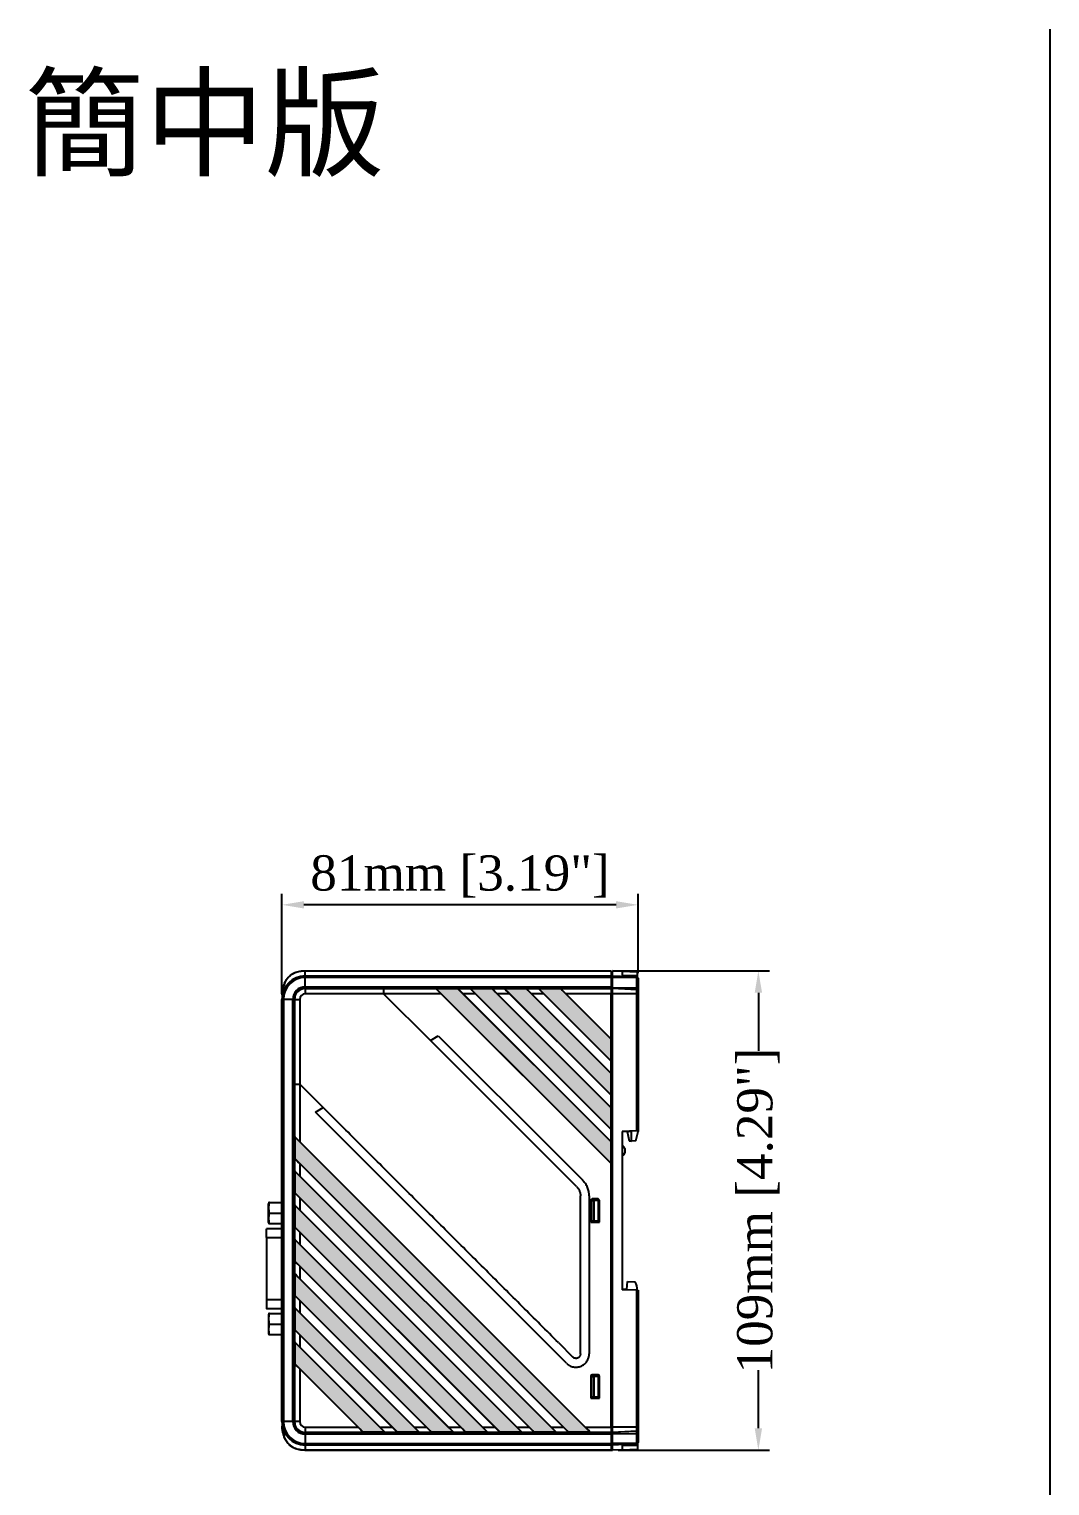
# Model space of a CAD drawing. Extents: x 322 to 1472, y 144 to 807.
# Drawn here: x 856.2 to 1088.1, y 475.6 to 806.8 of the extents above; entities that cross this region are included whole.
import ezdxf

# ---------------------------------------------------------------- set-up
doc = ezdxf.new("R2010")
doc.units = 0
doc.header["$LTSCALE"] = 2
doc.layers.get('0').update_dxf_attribs({"linetype": 'CONTINUOUS'})
doc.layers.get('DEFPOINTS').update_dxf_attribs({"linetype": 'CONTINUOUS'})
doc.layers.add('DIM', color=7, linetype='CONTINUOUS')
doc.styles.get("Standard").update_dxf_attribs({"font": 'TIMES.TTF'})
doc.dimstyles.new('ISO-25', dxfattribs={"dimscale": 2, "dimtxt": 4, "dimasz": 2.5, "dimexe": 1.25, "dimexo": 0.625, "dimtad": 0, "dimtxsty": 'STANDARD', "dimcen": 2.5, "dimazin": 3, "dimtfac": 1, "dimtmove": 0, "dimatfit": 3})

# ---------------------------------------------------------------- blocks, each defined once
blk = doc.blocks.new('*D148')
at = {"layer": 'DEFPOINTS', "color": 0}
for p in [(988.47, 592.74), (988.77, 483.73), (1021.9, 483.73)]:
    blk.add_point(p, dxfattribs=at)
at = {"layer": 'DIM', "color": 0}
for p, q in [((989.72, 592.74), (1024.4, 592.74)), ((1021.9, 587.74), (1021.9, 574.54)), ((1021.9, 488.73), (1021.9, 501.93)), ((990.02, 483.73), (1024.4, 483.73))]:
    blk.add_line(p, q, dxfattribs=at)
for points in [[(1022.74, 587.74), (1021.07, 587.74), (1021.9, 592.74)], [(1021.07, 488.73), (1022.74, 488.73), (1021.9, 483.73)]]:
    blk.add_solid(points, dxfattribs=at)
at = {"layer": 'DIM', "color": 0, "insert": (1021.9, 538.24), "char_height": 8, "attachment_point": 5, "rotation": 90}
blk.add_mtext('109mm [4.29"]', dxfattribs=at)
blk = doc.blocks.new('*D149')
at = {"color": 0}
for p, q in [((913.65, 587.49), (913.65, 610.23)), ((994.57, 592.21), (994.57, 610.23)), ((989.57, 607.73), (918.65, 607.73))]:
    blk.add_line(p, q, dxfattribs=at)
for points in [[(918.65, 608.56), (918.65, 606.9), (913.65, 607.73)], [(989.57, 606.9), (989.57, 608.56), (994.57, 607.73)]]:
    blk.add_solid(points, dxfattribs=at)
at = {"layer": 'DEFPOINTS', "color": 0}
for p in [(913.65, 607.73), (994.57, 590.96), (913.65, 586.24)]:
    blk.add_point(p, dxfattribs=at)
at = {"color": 0, "insert": (954.11, 614.16), "char_height": 8, "attachment_point": 5}
blk.add_mtext('81mm [3.19"]', dxfattribs=at)

msp = doc.modelspace()

# ---------------------------------------------------------------- hatches: boundary and pattern name
at = {"layer": 'DIM'}
for points in [[(953.65, 588.658), (948.701, 588.658), (988.468, 548.891), (988.468, 553.841)], [(988.468, 556.669), (988.468, 561.619), (961.428, 588.658), (956.479, 588.658)], [(988.468, 564.448), (988.468, 569.397), (969.206, 588.658), (964.257, 588.658)], [(988.468, 572.226), (988.468, 577.175), (976.985, 588.658), (972.035, 588.658)], [(916.552, 550.043), (978.768, 487.828), (983.718, 487.828), (916.552, 554.993)], [(916.552, 542.265), (970.99, 487.828), (975.939, 487.828), (916.552, 547.215)], [(916.552, 534.487), (963.211, 487.828), (968.161, 487.828), (916.552, 539.437)], [(916.552, 526.709), (955.433, 487.828), (960.383, 487.828), (916.552, 531.659)], [(916.552, 518.931), (947.655, 487.828), (952.605, 487.828), (916.552, 523.881)], [(916.552, 511.153), (939.877, 487.828), (944.827, 487.828), (916.552, 516.102)], [(916.552, 503.375), (932.099, 487.828), (937.049, 487.828), (916.552, 508.324)]]:
    msp.add_hatch(color=256, dxfattribs=at).paths.add_polyline_path(points, flags=0)

# ---------------------------------------------------------------- linework, layer by layer
msp.add_line((1088.128, 806.801), (1088.128, 144.491))
at = {"color": 7, "linetype": 'CONTINUOUS'}
for p, q in [((918.968, 592.743), (988.468, 592.743)), ((918.968, 591.561), (918.968, 592.687)), ((988.468, 592.687), (918.968, 592.687)), ((918.968, 591.561), (918.968, 591.199)), ((918.968, 591.561), (988.468, 591.561)), ((918.968, 589.089), (918.968, 591.199)), ((988.468, 591.199), (918.968, 591.199)), ((988.468, 592.687), (988.468, 591.561)), ((988.768, 592.239), (988.468, 592.234)), ((988.468, 591.561), (988.468, 591.199)), ((988.468, 591.199), (988.468, 589.089)), ((988.768, 591.057), (988.468, 591.052)), ((990.968, 592.618), (988.768, 592.734)), ((988.768, 592.678), (988.768, 592.734)), ((990.968, 592.595), (988.768, 592.678)), ((988.768, 591.552), (988.768, 592.678)), ((994.283, 591.263), (988.768, 591.552)), ((988.768, 591.19), (988.768, 591.552)), ((994.283, 591.11), (988.768, 591.19)), ((988.768, 588.872), (988.768, 591.19)), ((990.968, 592.639), (994.468, 592.517)), ((990.968, 592.618), (990.968, 592.639)), ((990.968, 592.618), (990.968, 592.595)), ((990.968, 592.595), (990.968, 591.437)), ((990.968, 591.639), (994.468, 591.639)), ((994.283, 588.792), (994.283, 591.11)), ((994.468, 591.639), (994.468, 592.517)), ((994.468, 591.182), (994.468, 591.639)), ((994.568, 590.963), (994.568, 588.71)), ((913.649, 586.243), (914.012, 586.243)), ((913.649, 490.243), (913.649, 586.243)), ((916.122, 586.243), (914.012, 586.243)), ((914.012, 586.243), (914.012, 490.243)), ((916.122, 586.243), (916.483, 586.243)), ((916.122, 490.243), (916.122, 586.243)), ((916.483, 586.243), (916.483, 490.243)), ((916.502, 586.243), (916.483, 586.243)), ((916.502, 566.978), (916.502, 586.243)), ((916.502, 586.243), (917.701, 586.243)), ((917.701, 586.243), (917.701, 566.978)), ((918.968, 589.089), (988.468, 589.089)), ((918.968, 589.089), (918.968, 588.727)), ((918.968, 588.709), (918.968, 588.727)), ((988.468, 588.727), (918.968, 588.727)), ((918.968, 588.709), (936.768, 588.709)), ((918.968, 588.709), (918.968, 587.51)), ((936.768, 587.51), (918.968, 587.51)), ((936.768, 588.709), (948.566, 588.709)), ((936.768, 588.709), (936.768, 587.51)), ((936.768, 587.51), (947.42, 576.858)), ((949.849, 587.51), (936.768, 587.51)), ((948.701, 588.658), (948.566, 588.709)), ((953.65, 588.658), (948.701, 588.658)), ((988.468, 548.891), (948.701, 588.658)), ((976.468, 560.891), (949.849, 587.51)), ((953.65, 588.658), (953.685, 588.709)), ((988.468, 553.841), (953.65, 588.658)), ((953.685, 588.709), (956.344, 588.709)), ((988.468, 553.841), (954.799, 587.51)), ((957.628, 587.51), (954.799, 587.51)), ((956.479, 588.658), (956.344, 588.709)), ((961.428, 588.658), (956.479, 588.658)), ((988.468, 556.669), (956.479, 588.658)), ((988.468, 556.669), (957.628, 587.51)), ((961.428, 588.658), (961.463, 588.709)), ((988.468, 561.619), (961.428, 588.658)), ((961.463, 588.709), (964.122, 588.709)), ((988.468, 561.619), (962.577, 587.51)), ((965.406, 587.51), (962.577, 587.51)), ((964.257, 588.658), (964.122, 588.709)), ((969.206, 588.658), (964.257, 588.658)), ((988.468, 564.448), (964.257, 588.658)), ((988.468, 564.448), (965.406, 587.51)), ((969.206, 588.658), (969.241, 588.709)), ((988.468, 569.397), (969.206, 588.658)), ((969.241, 588.709), (971.9, 588.709)), ((988.468, 569.397), (970.355, 587.51)), ((973.184, 587.51), (970.355, 587.51)), ((972.035, 588.658), (971.9, 588.709)), ((976.985, 588.658), (972.035, 588.658)), ((988.468, 572.226), (972.035, 588.658)), ((988.468, 572.226), (973.184, 587.51)), ((976.985, 588.658), (977.02, 588.709)), ((988.468, 577.175), (976.985, 588.658)), ((977.02, 588.709), (988.468, 588.709)), ((988.468, 577.175), (978.133, 587.51)), ((988.468, 587.51), (978.133, 587.51)), ((988.468, 589.089), (988.468, 588.727)), ((988.768, 588.736), (988.468, 588.734)), ((988.468, 588.727), (988.468, 588.709)), ((988.468, 588.709), (988.468, 587.51)), ((988.768, 588.233), (988.468, 588.228)), ((988.768, 588.205), (988.468, 588.199)), ((988.468, 577.175), (988.468, 587.51)), ((988.768, 587.5), (988.468, 587.5)), ((994.283, 588.792), (988.768, 588.872)), ((988.768, 588.872), (988.768, 588.727)), ((994.283, 588.439), (988.768, 588.727)), ((988.768, 588.699), (988.768, 588.727)), ((994.283, 588.41), (988.768, 588.699)), ((988.768, 587.5), (988.768, 588.699)), ((994.283, 587.5), (988.768, 587.5)), ((988.768, 540.534), (988.768, 587.5)), ((994.283, 588.439), (994.283, 588.792)), ((994.283, 588.41), (994.283, 588.439)), ((994.283, 587.5), (994.283, 588.41)), ((994.283, 556.349), (994.283, 587.5)), ((994.283, 587.5), (994.568, 587.5)), ((994.568, 588.71), (994.568, 588.139)), ((994.568, 588.139), (994.568, 588.111)), ((994.568, 588.111), (994.568, 587.5)), ((994.568, 587.5), (994.568, 556.359)), ((947.42, 576.858), (949.163, 577.943)), ((949.163, 577.943), (976.468, 550.638)), ((988.468, 572.226), (988.468, 577.175)), ((988.468, 569.397), (988.468, 572.226)), ((916.502, 555.128), (916.502, 566.978)), ((916.502, 566.978), (917.701, 566.978)), ((917.701, 566.978), (917.701, 553.844)), ((917.701, 566.978), (923.012, 561.668)), ((988.468, 564.448), (988.468, 569.397)), ((988.468, 561.619), (988.468, 564.448)), ((921.268, 560.583), (923.012, 561.668)), ((976.468, 505.384), (921.268, 560.583)), ((988.468, 548.891), (976.468, 560.891)), ((988.468, 556.669), (988.468, 561.619)), ((988.468, 561.619), (988.468, 561.619)), ((988.468, 553.841), (988.468, 556.669)), ((994.283, 556.349), (990.968, 556.234)), ((994.568, 556.359), (994.568, 556.234)), ((916.552, 554.993), (916.502, 555.128)), ((916.552, 554.993), (916.552, 550.043)), ((983.718, 487.828), (916.552, 554.993)), ((976.468, 495.078), (917.701, 553.844)), ((988.468, 553.841), (988.468, 553.841)), ((988.468, 548.891), (988.468, 553.841)), ((990.968, 556.234), (990.968, 520.234)), ((993.068, 556.16), (990.968, 556.234)), ((992.076, 556.195), (992.564, 554.051)), ((992.564, 554.051), (993.068, 554.034)), ((993.068, 554.034), (993.068, 556.16)), ((994.076, 554.069), (993.068, 554.034)), ((994.076, 554.069), (994.568, 556.234)), ((916.552, 550.043), (916.502, 550.008)), ((916.502, 547.35), (916.502, 550.008)), ((978.768, 487.828), (916.552, 550.043)), ((976.468, 550.638), (982.003, 545.103)), ((991.324, 552.821), (990.968, 552.834)), ((991.324, 550.846), (990.968, 550.834)), ((991.568, 552.334), (991.324, 552.821)), ((991.324, 550.846), (991.568, 551.334)), ((991.568, 552.334), (991.568, 551.334)), ((916.552, 547.215), (916.502, 547.35)), ((916.552, 547.215), (916.552, 542.265)), ((975.939, 487.828), (916.552, 547.215)), ((977.619, 488.977), (917.701, 548.894)), ((917.701, 548.894), (917.701, 546.066)), ((980.589, 543.689), (976.468, 547.81)), ((988.468, 517.425), (988.468, 548.891)), ((988.468, 548.891), (988.468, 548.891)), ((974.79, 488.977), (917.701, 546.066)), ((910.698, 540.034), (910.62, 539.784)), ((910.813, 540.034), (913.649, 540.034)), ((916.552, 542.265), (916.502, 542.23)), ((916.502, 539.572), (916.502, 542.23)), ((970.99, 487.828), (916.552, 542.265)), ((969.841, 488.977), (917.701, 541.116)), ((917.701, 541.116), (917.701, 538.288)), ((981.468, 524.425), (981.468, 541.567)), ((983.468, 541.567), (983.468, 522.425)), ((983.832, 540.567), (983.832, 535.619)), ((983.968, 540.444), (983.832, 540.567)), ((983.968, 540.444), (983.968, 535.743)), ((984.068, 535.834), (984.068, 540.534)), ((984.068, 540.534), (984.524, 540.534)), ((985.479, 540.866), (984.131, 540.867)), ((984.131, 540.867), (984.267, 540.743)), ((985.368, 540.743), (984.267, 540.743)), ((984.524, 540.534), (984.524, 535.834)), ((985.568, 540.534), (984.524, 540.534)), ((985.368, 540.743), (985.479, 540.866)), ((985.568, 535.834), (985.568, 540.534)), ((985.568, 540.534), (985.654, 540.534)), ((985.779, 540.567), (985.668, 540.444)), ((985.668, 535.829), (985.668, 540.444)), ((985.779, 535.62), (985.779, 540.567)), ((988.768, 540.534), (988.468, 540.534)), ((988.768, 495.834), (988.768, 540.534)), ((910.813, 537.659), (913.649, 537.659)), ((916.552, 539.437), (916.502, 539.572)), ((916.552, 539.437), (916.552, 534.487)), ((968.161, 487.828), (916.552, 539.437)), ((967.012, 488.977), (917.701, 538.288)), ((913.649, 534.084), (910.12, 534.085)), ((910.62, 535.534), (910.698, 535.284)), ((910.813, 535.284), (913.649, 535.284)), ((916.552, 534.487), (916.502, 534.452)), ((916.502, 531.794), (916.502, 534.452)), ((963.211, 487.828), (916.552, 534.487)), ((962.063, 488.977), (917.701, 533.338)), ((917.701, 533.338), (917.701, 530.51)), ((983.968, 535.743), (983.832, 535.619)), ((983.832, 535.619), (985.779, 535.62)), ((983.968, 535.743), (983.968, 535.684)), ((985.721, 535.684), (983.968, 535.684)), ((984.524, 535.834), (984.068, 535.834)), ((985.568, 535.834), (984.524, 535.834)), ((985.668, 535.834), (985.568, 535.834)), ((985.668, 535.829), (985.721, 535.829)), ((985.721, 535.829), (985.721, 535.684)), ((985.721, 535.684), (985.779, 535.62)), ((988.768, 535.834), (988.468, 535.834)), ((910.12, 532.085), (910.119, 517.993)), ((916.552, 531.659), (916.502, 531.794)), ((916.552, 531.659), (916.552, 526.709)), ((960.383, 487.828), (916.552, 531.659)), ((959.234, 488.977), (917.701, 530.51)), ((916.552, 526.709), (916.502, 526.674)), ((916.502, 524.016), (916.502, 526.674)), ((955.433, 487.828), (916.552, 526.709)), ((916.552, 523.881), (916.502, 524.016)), ((916.552, 523.881), (916.552, 518.931)), ((952.605, 487.828), (916.552, 523.881)), ((954.285, 488.977), (917.701, 525.56)), ((917.701, 525.56), (917.701, 522.732)), ((981.468, 505.626), (981.468, 524.425)), ((951.456, 488.977), (917.701, 522.732)), ((983.468, 522.425), (983.468, 505.626)), ((992.042, 520.287), (990.968, 520.268)), ((994.283, 520.118), (990.968, 520.234)), ((992.042, 520.287), (992.165, 522.126)), ((992.165, 522.126), (993.914, 522.065)), ((994.283, 488.967), (994.283, 520.118)), ((994.568, 520.108), (994.568, 488.967)), ((916.552, 518.931), (916.502, 518.896)), ((916.502, 516.238), (916.502, 518.896)), ((947.655, 487.828), (916.552, 518.931)), ((946.507, 488.977), (917.701, 517.782)), ((917.701, 517.782), (917.701, 514.954)), ((988.468, 488.977), (988.468, 517.425)), ((910.119, 515.993), (913.649, 515.993)), ((910.697, 514.794), (910.619, 514.544)), ((910.812, 514.794), (913.649, 514.794)), ((916.552, 516.102), (916.502, 516.238)), ((916.552, 516.102), (916.552, 511.153)), ((944.827, 487.828), (916.552, 516.102)), ((943.678, 488.977), (917.701, 514.954)), ((910.619, 510.294), (910.697, 510.044)), ((910.812, 512.419), (913.649, 512.419)), ((910.812, 510.044), (913.649, 510.044)), ((916.552, 511.153), (916.502, 511.118)), ((916.502, 508.46), (916.502, 511.118)), ((939.877, 487.828), (916.552, 511.153)), ((938.729, 488.977), (917.701, 510.004)), ((917.701, 510.004), (917.701, 507.176)), ((916.552, 508.324), (916.502, 508.46)), ((916.552, 508.324), (916.552, 503.375)), ((937.049, 487.828), (916.552, 508.324)), ((935.9, 488.977), (917.701, 507.176)), ((976.468, 508.212), (979.761, 504.919)), ((916.552, 503.375), (916.502, 503.34)), ((932.099, 487.828), (916.552, 503.375)), ((978.346, 503.505), (976.468, 505.384)), ((916.502, 490.243), (916.502, 503.34)), ((930.95, 488.977), (917.701, 502.226)), ((917.701, 502.226), (917.701, 490.243)), ((983.832, 500.567), (983.832, 495.619)), ((983.968, 500.444), (983.832, 500.567)), ((983.968, 500.444), (983.968, 495.743)), ((984.068, 495.834), (984.068, 500.534)), ((984.068, 500.534), (984.524, 500.534)), ((985.479, 500.866), (984.131, 500.867)), ((984.131, 500.867), (984.267, 500.743)), ((985.368, 500.743), (984.267, 500.743)), ((984.524, 500.534), (984.524, 495.834)), ((985.568, 500.534), (984.524, 500.534)), ((985.368, 500.743), (985.479, 500.866)), ((985.568, 495.834), (985.568, 500.534)), ((985.568, 500.534), (985.654, 500.534)), ((985.779, 500.567), (985.668, 500.444)), ((985.668, 495.829), (985.668, 500.444)), ((985.779, 495.62), (985.779, 500.567)), ((988.768, 500.534), (988.468, 500.534)), ((982.569, 488.977), (976.468, 495.078)), ((983.968, 495.743), (983.832, 495.619)), ((983.832, 495.619), (985.779, 495.62)), ((983.968, 495.684), (983.968, 495.743)), ((985.721, 495.684), (983.968, 495.684)), ((984.524, 495.834), (984.068, 495.834)), ((985.568, 495.834), (984.524, 495.834)), ((985.668, 495.834), (985.568, 495.834)), ((985.668, 495.829), (985.721, 495.829)), ((985.721, 495.829), (985.721, 495.684)), ((985.721, 495.684), (985.779, 495.62)), ((988.768, 495.834), (988.468, 495.834)), ((988.768, 488.967), (988.768, 495.834)), ((913.649, 490.243), (914.012, 490.243)), ((916.122, 490.243), (914.012, 490.243)), ((916.122, 490.243), (916.483, 490.243)), ((916.502, 490.243), (916.483, 490.243)), ((917.701, 490.243), (916.502, 490.243)), ((918.968, 488.977), (930.95, 488.977)), ((918.968, 488.977), (918.968, 487.778)), ((918.968, 487.778), (918.968, 487.759)), ((932.064, 487.778), (918.968, 487.778)), ((918.968, 487.759), (988.468, 487.759)), ((918.968, 487.397), (918.968, 487.759)), ((988.468, 487.397), (918.968, 487.397)), ((918.968, 487.397), (918.968, 485.287)), ((932.099, 487.828), (932.064, 487.778)), ((937.049, 487.828), (932.099, 487.828)), ((935.9, 488.977), (938.729, 488.977)), ((937.049, 487.828), (937.184, 487.778)), ((939.842, 487.778), (937.184, 487.778)), ((939.877, 487.828), (939.842, 487.778)), ((944.827, 487.828), (939.877, 487.828)), ((943.678, 488.977), (946.507, 488.977)), ((944.827, 487.828), (944.962, 487.778)), ((947.62, 487.778), (944.962, 487.778)), ((947.655, 487.828), (947.62, 487.778)), ((952.605, 487.828), (947.655, 487.828)), ((951.456, 488.977), (954.285, 488.977)), ((952.605, 487.828), (952.74, 487.778)), ((955.398, 487.778), (952.74, 487.778)), ((955.433, 487.828), (955.398, 487.778)), ((960.383, 487.828), (955.433, 487.828)), ((959.234, 488.977), (962.063, 488.977)), ((960.383, 487.828), (960.518, 487.778)), ((963.177, 487.778), (960.518, 487.778)), ((963.211, 487.828), (963.177, 487.778)), ((968.161, 487.828), (963.211, 487.828)), ((967.012, 488.977), (969.841, 488.977)), ((968.161, 487.828), (968.296, 487.778)), ((970.955, 487.778), (968.296, 487.778)), ((970.99, 487.828), (970.955, 487.778)), ((975.939, 487.828), (970.99, 487.828)), ((974.79, 488.977), (977.619, 488.977)), ((975.939, 487.828), (976.074, 487.778)), ((978.733, 487.778), (976.074, 487.778)), ((978.768, 487.828), (978.733, 487.778)), ((983.718, 487.828), (978.768, 487.828)), ((982.569, 488.977), (988.468, 488.977)), ((983.718, 487.828), (983.853, 487.778)), ((988.468, 487.778), (983.853, 487.778)), ((988.468, 488.977), (988.468, 487.778)), ((988.768, 488.967), (988.468, 488.967)), ((988.768, 488.263), (988.468, 488.268)), ((988.768, 488.244), (988.468, 488.249)), ((988.468, 487.778), (988.468, 487.759)), ((988.468, 487.759), (988.468, 487.397)), ((988.768, 487.524), (988.468, 487.525)), ((988.468, 487.397), (988.468, 485.287)), ((994.283, 488.967), (988.768, 488.967)), ((988.768, 487.768), (988.768, 488.967)), ((994.283, 488.057), (988.768, 487.768)), ((994.283, 488.038), (988.768, 487.749)), ((988.768, 487.749), (988.768, 487.768)), ((988.768, 487.749), (988.768, 487.388)), ((994.283, 487.467), (988.768, 487.388)), ((988.768, 485.278), (988.768, 487.388)), ((994.283, 488.057), (994.283, 488.967)), ((994.568, 488.967), (994.283, 488.967)), ((994.283, 488.038), (994.283, 488.057)), ((994.283, 487.467), (994.283, 488.038)), ((994.283, 485.357), (994.283, 487.467)), ((994.568, 488.967), (994.568, 488.356)), ((994.568, 488.356), (994.568, 488.337)), ((994.568, 488.337), (994.568, 487.55)), ((994.568, 487.55), (994.568, 485.504)), ((918.968, 485.287), (988.468, 485.287)), ((918.968, 484.925), (918.968, 485.287)), ((988.468, 484.925), (918.968, 484.925)), ((918.968, 484.925), (918.968, 483.799)), ((988.768, 485.41), (988.468, 485.415)), ((988.468, 485.287), (988.468, 484.925)), ((988.468, 484.925), (988.468, 483.799)), ((988.768, 484.228), (988.468, 484.234)), ((988.468, 483.753), (988.768, 483.734)), ((994.283, 485.357), (988.768, 485.278)), ((988.768, 484.915), (988.768, 485.278)), ((994.283, 485.205), (988.768, 484.915)), ((988.768, 483.79), (988.768, 484.915)), ((990.968, 483.873), (988.768, 483.79)), ((990.968, 483.849), (988.768, 483.734)), ((988.768, 483.734), (988.768, 483.79)), ((990.968, 485.031), (990.968, 483.873)), ((990.968, 484.868), (994.468, 484.868)), ((990.968, 483.868), (994.468, 483.99)), ((990.968, 483.873), (990.968, 483.849)), ((994.468, 485.285), (994.468, 484.868)), ((994.468, 484.868), (994.468, 483.99))]:
    msp.add_line(p, q, dxfattribs=at)
at = {"color": 8, "linetype": 'CONTINUOUS'}
for p, q in [((910.12, 532.085), (913.649, 532.084)), ((910.119, 517.993), (913.649, 517.993))]:
    msp.add_line(p, q, dxfattribs=at)
at = {"color": 7, "linetype": 'CONTINUOUS', "flags": 128}
for points in [[(913.649, 586.243), (913.649, 586.243)], [(994.283, 588.792), (994.34, 588.79), (994.393, 588.785), (994.442, 588.777), (994.485, 588.767), (994.52, 588.754), (994.546, 588.74), (994.562, 588.725), (994.568, 588.71)], [(994.568, 556.359), (994.562, 556.359), (994.546, 556.359), (994.52, 556.358), (994.485, 556.356), (994.442, 556.355), (994.393, 556.353), (994.34, 556.351), (994.283, 556.349)], [(910.62, 535.534), (910.62, 535.606), (910.62, 535.818), (910.62, 536.156), (910.62, 536.596), (910.62, 537.109), (910.62, 537.659), (910.62, 538.209), (910.62, 538.721), (910.62, 539.161), (910.62, 539.499), (910.62, 539.711), (910.62, 539.784), (910.62, 539.784)], [(910.12, 532.085), (910.12, 532.527), (910.12, 532.948), (910.12, 533.326), (910.12, 533.642), (910.12, 533.881), (910.12, 534.031), (910.12, 534.085), (910.12, 534.085)], [(994.283, 520.118), (994.34, 520.116), (994.393, 520.114), (994.442, 520.112), (994.485, 520.111), (994.52, 520.11), (994.546, 520.109), (994.562, 520.108), (994.568, 520.108)], [(910.119, 517.993), (910.119, 517.55), (910.119, 517.129), (910.119, 516.751), (910.119, 516.435), (910.119, 516.196), (910.119, 516.046), (910.119, 515.993), (910.119, 515.993)], [(910.619, 514.544), (910.619, 514.471), (910.619, 514.259), (910.619, 513.921), (910.619, 513.481), (910.619, 512.969), (910.619, 512.419), (910.619, 511.869), (910.619, 511.356), (910.619, 510.916), (910.619, 510.578), (910.619, 510.366), (910.619, 510.294)], [(994.568, 487.55), (994.562, 487.534), (994.546, 487.519), (994.52, 487.505), (994.485, 487.493), (994.442, 487.483), (994.393, 487.475), (994.34, 487.47), (994.283, 487.467)], [(918.968, 483.799), (957.888, 483.799), (988.468, 483.799)], [(988.468, 483.743), (949.548, 483.743), (918.968, 483.743)]]:
    msp.add_lwpolyline(points, dxfattribs=at)
at = {"color": 7, "linetype": 'CONTINUOUS'}
for centre, radius, start, end in [((918.968, 586.243), 5.318, 90, 180), ((918.968, 586.243), 4.956, 90, 180), ((918.968, 586.243), 2.846, 90, 180), ((918.968, 586.243), 2.484, 90, 180), ((918.968, 586.243), 2.465, 90, 180), ((918.968, 586.243), 1.266, 90, 180), ((994.268, 588.139), 0.3, 0.02524, 87.02906), ((994.268, 588.111), 0.3, 0.02524, 87.02906), ((987.973, 519.429), 6.5, 6.03741, 23.92535), ((918.968, 490.243), 5.318, 180, 270), ((918.968, 490.243), 4.956, 180, 270), ((918.968, 490.243), 2.846, 180, 270), ((918.968, 490.243), 2.484, 180, 270), ((918.968, 490.243), 2.465, 180, 270), ((918.968, 490.243), 1.266, 180, 269.99999), ((994.268, 488.357), 0.3, 272.97094, 359.97476), ((994.268, 488.338), 0.3, 272.97094, 359.97476)]:
    msp.add_arc(centre, radius, start, end, dxfattribs=at)
for centre, major_axis, ratio, start_param, end_param in [((949.761, 587.51), (1.202, -1.199), 0.037007, 1.5337046, 3.0608677), ((954.888, 587.51), (1.202, -1.199), 0.037007, 3.1481341, 4.6752972), ((957.539, 587.51), (1.202, -1.199), 0.037007, 1.5337046, 3.0608677), ((962.666, 587.51), (1.202, -1.199), 0.037007, 3.1481341, 4.6752972), ((965.317, 587.51), (1.202, -1.199), 0.037007, 1.5337046, 3.0608677), ((970.444, 587.51), (1.202, -1.199), 0.037007, 3.1481341, 4.6752972), ((973.095, 587.51), (1.202, -1.199), 0.037007, 1.5337046, 3.0608677), ((978.222, 587.51), (1.202, -1.199), 0.037007, 3.1481341, 4.6752972), ((917.701, 553.933), (-1.199, 1.202), 0.037007, 0.080725, 1.6078881), ((917.701, 548.805), (-1.199, 1.202), 0.037007, 4.7494807, 6.2766438), ((917.701, 546.155), (-1.199, 1.202), 0.037007, 0.080725, 1.6078881), ((917.701, 541.027), (-1.199, 1.202), 0.037007, 4.7494807, 6.2766438), ((984.132, 540.566), (0.223, -0.202), 0.9969774, 2.3098917, 3.8779489), ((984.268, 540.443), (-0.212, 0.213), 0.9972647, 5.5016589, 7.0697162), ((985.367, 540.443), (0.212, 0.213), 0.9972647, 5.4966544, 7.0647117), ((985.478, 540.566), (-0.201, -0.224), 0.9975247, 2.3048871, 3.8729444), ((917.701, 538.377), (-1.199, 1.202), 0.037007, 0.080725, 1.6078881), ((917.701, 533.249), (-1.199, 1.202), 0.037007, 4.7494807, 6.2766438), ((917.701, 530.599), (-1.199, 1.202), 0.037007, 0.080725, 1.6078881), ((917.701, 525.471), (-1.199, 1.202), 0.037007, 4.7494807, 6.2766438), ((917.701, 522.821), (-1.199, 1.202), 0.037007, 0.080725, 1.6078881), ((917.701, 517.693), (-1.199, 1.202), 0.037007, 4.7494807, 6.2766438), ((917.701, 515.043), (-1.199, 1.202), 0.037007, 0.080725, 1.6078881), ((917.701, 509.915), (-1.199, 1.202), 0.037007, 4.7494807, 6.2766438), ((917.701, 507.265), (-1.199, 1.202), 0.037007, 0.080725, 1.6078881), ((917.701, 502.137), (-1.199, 1.202), 0.037007, 4.7494807, 6.2766438), ((984.132, 500.566), (0.223, -0.202), 0.9969774, 2.3098917, 3.8779489), ((984.268, 500.443), (-0.212, 0.213), 0.9972647, 5.5016589, 7.0697162), ((985.367, 500.443), (0.212, 0.213), 0.9972647, 5.4966544, 7.0647117), ((985.478, 500.566), (-0.201, -0.224), 0.9975247, 2.3048871, 3.8729444), ((930.861, 488.977), (1.202, -1.199), 0.037007, 0.0065415, 1.5337046), ((935.989, 488.977), (1.202, -1.199), 0.037007, 4.6752972, 6.2024603), ((938.64, 488.977), (1.202, -1.199), 0.037007, 0.0065415, 1.5337046), ((943.767, 488.977), (1.202, -1.199), 0.037007, 4.6752972, 6.2024603), ((946.418, 488.977), (1.202, -1.199), 0.037007, 0.0065415, 1.5337046), ((951.545, 488.977), (1.202, -1.199), 0.037007, 4.6752972, 6.2024603), ((954.196, 488.977), (1.202, -1.199), 0.037007, 0.0065415, 1.5337046), ((959.323, 488.977), (1.202, -1.199), 0.037007, 4.6752972, 6.2024603), ((961.974, 488.977), (1.202, -1.199), 0.037007, 0.0065415, 1.5337046), ((967.101, 488.977), (1.202, -1.199), 0.037007, 4.6752972, 6.2024603), ((969.752, 488.977), (1.202, -1.199), 0.037007, 0.0065415, 1.5337046), ((974.879, 488.977), (1.202, -1.199), 0.037007, 4.6752972, 6.2024603), ((977.53, 488.977), (1.202, -1.199), 0.037007, 0.0065415, 1.5337046), ((982.658, 488.977), (1.202, -1.199), 0.037007, 4.6752972, 6.2024603)]:
    msp.add_ellipse(centre, major_axis=major_axis, ratio=ratio, start_param=start_param, end_param=end_param, dxfattribs=at)
for points, knots in [([(913.683, 587.194), (913.685, 587.251), (913.698, 587.689), (913.823, 588.519), (914.116, 589.668), (914.647, 590.766), (915.458, 591.703), (916.525, 592.348), (917.727, 592.692), (918.554, 592.726), (918.968, 592.743)], [0, 0, 0, 0, 0.0196435, 0.1521122, 0.2900506, 0.4301127, 0.5714751, 0.7135159, 0.8565554, 1, 1, 1, 1]), ([(918.968, 592.687), (918.557, 592.67), (917.738, 592.636), (916.55, 592.294), (915.494, 591.662), (914.679, 590.746), (914.133, 589.663), (913.826, 588.519), (913.699, 587.689), (913.685, 587.251), (913.684, 587.194)], [0, 0, 0, 0, 0.1433417, 0.2857559, 0.4268839, 0.5676589, 0.7080073, 0.8467784, 0.9802055, 1, 1, 1, 1]), ([(994.283, 591.11), (994.284, 591.131), (994.286, 591.174), (994.286, 591.223), (994.286, 591.256), (994.284, 591.261), (994.283, 591.263)], [0, 0, 0, 0, 0.2501048, 0.500011, 0.7499201, 1, 1, 1, 1]), ([(994.283, 591.263), (994.32, 591.257), (994.397, 591.244), (994.486, 591.177), (994.537, 591.102), (994.563, 591.03), (994.566, 590.987), (994.568, 590.963)], [0, 0, 0, 0, 0.2418185, 0.4991329, 0.7080682, 0.8437403, 1, 1, 1, 1]), ([(994.283, 591.11), (994.32, 591.107), (994.397, 591.102), (994.486, 591.07), (994.537, 591.032), (994.563, 590.996), (994.566, 590.975), (994.568, 590.963)], [0, 0, 0, 0, 0.2418409, 0.4991372, 0.7080961, 0.843763, 1, 1, 1, 1]), ([(976.468, 508.212), (975.097, 509.583), (972.356, 512.324), (968.244, 516.436), (964.132, 520.548), (960.02, 524.66), (955.908, 528.772), (951.796, 532.884), (947.684, 536.996), (943.572, 541.108), (939.46, 545.22), (935.348, 549.332), (931.236, 553.444), (927.124, 557.556), (924.382, 560.297), (923.012, 561.668)], [0, 0, 0, 0, 0.0769224, 0.153845, 0.2307679, 0.3076911, 0.3846145, 0.4615382, 0.5384619, 0.6153855, 0.692309, 0.7692321, 0.846155, 0.9230776, 1, 1, 1, 1]), ([(980.589, 543.689), (980.623, 543.653), (980.692, 543.583), (980.788, 543.471), (980.878, 543.355), (980.991, 543.195), (981.118, 542.984), (981.244, 542.717), (981.343, 542.44), (981.414, 542.154), (981.459, 541.862), (981.465, 541.666), (981.468, 541.567)], [0, 0, 0, 0, 0.06263292, 0.12508625, 0.18751017, 0.2500551, 0.37492884, 0.50003692, 0.62491066, 0.75001875, 0.87483345, 1, 1, 1, 1]), ([(983.468, 541.567), (983.467, 541.633), (983.465, 541.764), (983.453, 541.96), (983.434, 542.155), (983.407, 542.35), (983.356, 542.639), (983.26, 543.021), (983.095, 543.484), (982.885, 543.928), (982.66, 544.303), (982.437, 544.613), (982.23, 544.867), (982.079, 545.024), (982.003, 545.103)], [0, 0, 0, 0, 0.0501093, 0.1000917, 0.1500243, 0.1999842, 0.2500485, 0.3749609, 0.5000138, 0.6249262, 0.7499792, 0.8332854, 0.9165064, 1, 1, 1, 1]), ([(910.813, 540.034), (910.749, 540.034), (910.677, 540.034), (910.706, 540.034), (910.71, 540.034)], [0, 0, 0, 0, 0.8705661, 1, 1, 1, 1]), ([(910.813, 537.659), (910.756, 538.049), (910.64, 538.841), (910.755, 539.633), (910.813, 540.034)], [0, 0, 0, 0, 0.4935051, 1, 1, 1, 1]), ([(910.813, 535.284), (910.756, 535.674), (910.64, 536.466), (910.755, 537.258), (910.813, 537.659)], [0, 0, 0, 0, 0.493505, 1, 1, 1, 1]), ([(910.708, 535.284), (910.705, 535.284), (910.675, 535.284), (910.748, 535.284), (910.813, 535.284)], [0, 0, 0, 0, 0.1110974, 1, 1, 1, 1]), ([(910.812, 514.794), (910.749, 514.794), (910.676, 514.794), (910.705, 514.794), (910.709, 514.794)], [0, 0, 0, 0, 0.8705661, 1, 1, 1, 1]), ([(910.812, 512.419), (910.755, 512.809), (910.64, 513.601), (910.754, 514.393), (910.812, 514.794)], [0, 0, 0, 0, 0.49350487, 1, 1, 1, 1]), ([(910.707, 510.044), (910.704, 510.044), (910.675, 510.044), (910.747, 510.044), (910.812, 510.044)], [0, 0, 0, 0, 0.1110974, 1, 1, 1, 1]), ([(910.812, 510.044), (910.755, 510.434), (910.64, 511.226), (910.754, 512.018), (910.812, 512.419)], [0, 0, 0, 0, 0.49350505, 1, 1, 1, 1]), ([(978.346, 503.505), (978.389, 503.464), (978.474, 503.382), (978.61, 503.269), (978.751, 503.163), (978.899, 503.067), (979.129, 502.935), (979.453, 502.791), (979.88, 502.673), (980.32, 502.619), (980.909, 502.633), (981.633, 502.814), (982.271, 503.198), (982.699, 503.604), (982.971, 503.953), (983.19, 504.339), (983.331, 504.706), (983.415, 505.04), (983.459, 505.331), (983.465, 505.528), (983.468, 505.626)], [0, 0, 0, 0, 0.0251316, 0.0501263, 0.075071, 0.1000532, 0.1251597, 0.1876535, 0.2502258, 0.3127196, 0.375292, 0.5000155, 0.6247391, 0.6872329, 0.7498052, 0.812299, 0.8748714, 0.9165961, 0.9581707, 1, 1, 1, 1]), ([(981.468, 505.626), (981.467, 505.593), (981.465, 505.528), (981.45, 505.431), (981.422, 505.32), (981.375, 505.197), (981.278, 505.026), (981.111, 504.842), (980.856, 504.689), (980.567, 504.616), (980.319, 504.629), (980.13, 504.681), (979.995, 504.741), (979.869, 504.819), (979.797, 504.886), (979.761, 504.919)], [0, 0, 0, 0, 0.0418604, 0.0834675, 0.1252227, 0.187687, 0.250387, 0.3752085, 0.5000299, 0.6248513, 0.7496728, 0.812137, 0.874837, 0.9372413, 1, 1, 1, 1]), ([(918.968, 483.743), (918.685, 483.751), (918.147, 483.766), (917.176, 483.934), (916.134, 484.319), (915.158, 485.077), (914.481, 486.016), (914.041, 487.057), (913.794, 488.14), (913.692, 488.897), (913.68, 489.285), (913.679, 489.312)], [0, 0, 0, 0, 0.0978537, 0.1860203, 0.3402019, 0.4769521, 0.6072091, 0.7365625, 0.8654841, 0.9908792, 1, 1, 1, 1]), ([(913.68, 489.312), (913.68, 489.285), (913.692, 488.897), (913.797, 488.14), (914.055, 487.061), (914.509, 486.031), (915.193, 485.11), (916.163, 484.37), (917.192, 483.99), (918.153, 483.823), (918.687, 483.807), (918.968, 483.799)], [0, 0, 0, 0, 0.0091951, 0.1355011, 0.2652325, 0.3950182, 0.5249675, 0.6609092, 0.8141956, 0.9021817, 1, 1, 1, 1]), ([(994.568, 485.504), (994.566, 485.493), (994.563, 485.471), (994.537, 485.436), (994.486, 485.398), (994.397, 485.365), (994.32, 485.36), (994.283, 485.357)], [0, 0, 0, 0, 0.1562628, 0.2919355, 0.5008626, 0.7581797, 1, 1, 1, 1]), ([(994.283, 485.205), (994.32, 485.211), (994.397, 485.223), (994.486, 485.29), (994.537, 485.366), (994.563, 485.437), (994.566, 485.481), (994.568, 485.504)], [0, 0, 0, 0, 0.2418385, 0.4991386, 0.7080958, 0.8437656, 1, 1, 1, 1]), ([(994.283, 485.205), (994.284, 485.207), (994.286, 485.211), (994.286, 485.244), (994.286, 485.294), (994.284, 485.336), (994.283, 485.357)], [0, 0, 0, 0, 0.2500863, 0.4999951, 0.7499109, 1, 1, 1, 1])]:
    msp.add_open_spline(points, degree=3, knots=knots, dxfattribs=at)
for points in [[(918.968, 592.687), (918.968, 592.722), (918.968, 592.743), (918.968, 592.743)], [(988.468, 592.743), (988.468, 592.743), (988.468, 592.722), (988.468, 592.687)], [(947.42, 576.858), (957.102, 567.175), (966.785, 557.493), (976.468, 547.81)], [(918.968, 483.743), (918.968, 483.743), (918.968, 483.765), (918.968, 483.799)], [(988.468, 483.799), (988.468, 483.765), (988.468, 483.743), (988.468, 483.743)]]:
    msp.add_open_spline(points, degree=3, dxfattribs=at)

# ---------------------------------------------------------------- texts
at = {"insert": (896.104, 784.315), "char_height": 20, "attachment_point": 5}
msp.add_mtext('\\fTimes New Roman|b0|i0|c0|p34;簡中版}', dxfattribs=at)

# ---------------------------------------------------------------- dimensions: what is measured, and where the dimension line sits
dim = msp.add_linear_dim(base=(913.649, 607.73), p1=(994.568, 590.963), p2=(913.649, 586.243), dimstyle='ISO-25', override={"dimtad": 1, "dimdec": 0, "dimpost": 'mm'})
dim.commit()
dim.dimension.update_dxf_attribs({"geometry": '*D149', "text_midpoint": (954.109, 607.73), "dimtype": 160})
at = {"layer": 'DIM'}
dim = msp.add_linear_dim(base=(1021.904, 483.734), p1=(988.468, 592.743), p2=(988.768, 483.734), angle=90, dimstyle='ISO-25', override={"dimdec": 1, "dimpost": 'mm'}, dxfattribs=at)
dim.commit()
dim.dimension.update_dxf_attribs({"geometry": '*D148', "text_midpoint": (1021.904, 538.238)})

doc.saveas('drawing.dxf')
